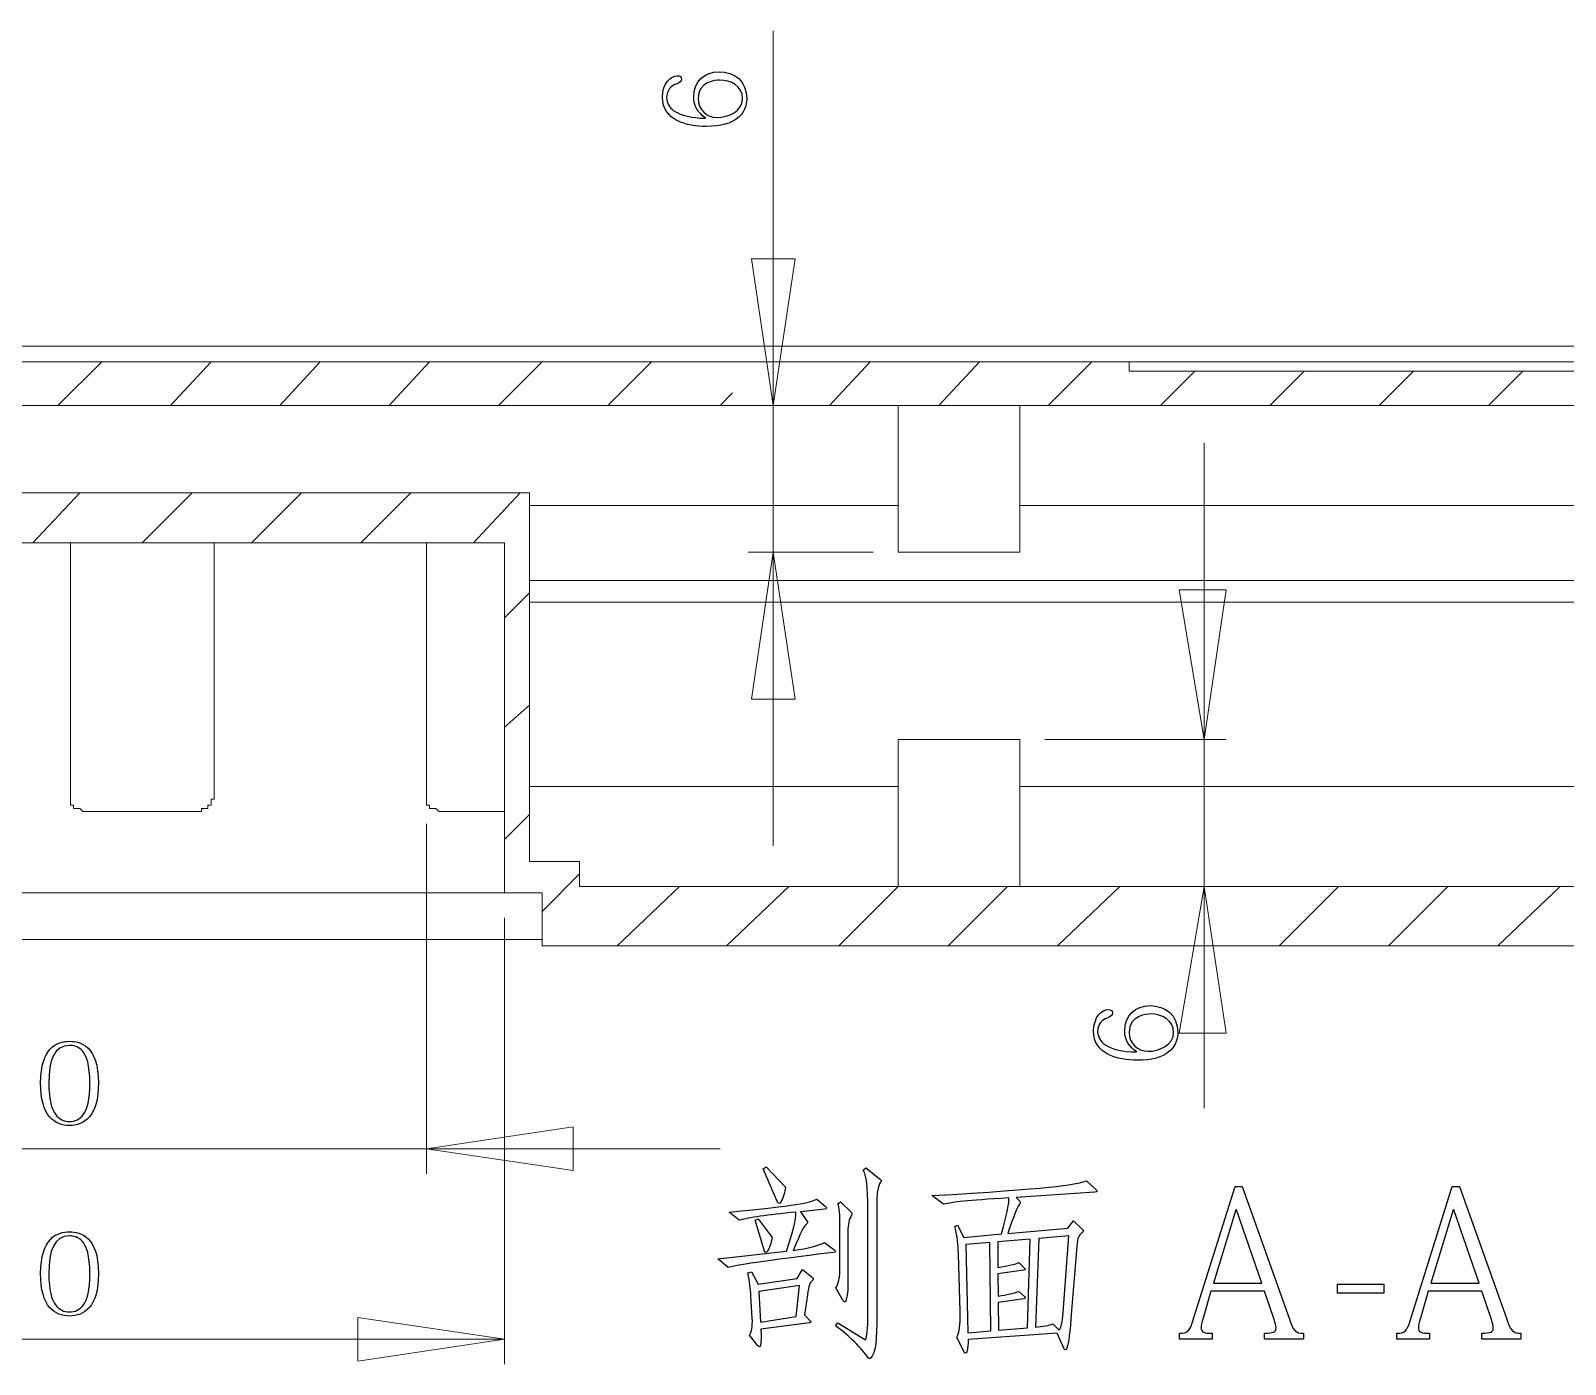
# Model space of a CAD drawing. Header units: millimetres. Extents: x -115 to 130, y -79 to 93.
# Drawn here: x 40.65 to 82.25, y -72.27 to -36.12 of the extents above; entities that cross this region are included whole.
import ezdxf

# ---------------------------------------------------------------- set-up
doc = ezdxf.new("R2010")
doc.units = ezdxf.units.MM
doc.header["$MEASUREMENT"] = 0
doc.layers.add('layer 1', color=7, linetype='Continuous')

msp = doc.modelspace()

# ---------------------------------------------------------------- linework, layer by layer
at = {"layer": 'layer 1', "lineweight": 18}
for points in [[(60.7766, -46.2774), (60.7766, -46.2774), (60.7766, -36.1174), (60.7766, -36.1174)], [(60.1839, -42.2981), (60.1839, -42.2981), (61.3692, -42.2981), (61.3692, -42.2981)], [(60.7766, -46.2774), (60.7766, -46.2774), (60.1839, -42.2981), (60.1839, -42.2981)], [(61.3692, -42.2981), (61.3692, -42.2981), (60.7766, -46.2774), (60.7766, -46.2774)], [(98.7919, -44.6687), (98.7919, -44.6687), (21.0679, -44.6687), (21.0679, -44.6687)], [(70.4286, -45.0921), (70.4286, -45.0921), (21.0679, -45.0921), (21.0679, -45.0921)], [(41.3879, -46.2774), (41.3879, -46.2774), (42.5732, -45.0921), (42.5732, -45.0921)], [(44.4359, -46.2774), (44.4359, -46.2774), (45.5366, -45.0921), (45.5366, -45.0921)], [(47.3992, -46.2774), (47.3992, -46.2774), (48.4999, -45.0921), (48.4999, -45.0921)], [(50.3626, -46.2774), (50.3626, -46.2774), (51.4632, -45.0921), (51.4632, -45.0921)], [(53.3259, -46.2774), (53.3259, -46.2774), (54.5112, -45.0921), (54.5112, -45.0921)], [(56.2892, -46.2774), (56.2892, -46.2774), (57.4746, -45.0921), (57.4746, -45.0921)], [(62.3006, -46.2774), (62.3006, -46.2774), (63.4012, -45.0921), (63.4012, -45.0921)], [(65.2639, -46.2774), (65.2639, -46.2774), (66.3646, -45.0921), (66.3646, -45.0921)], [(68.2272, -46.2774), (68.2272, -46.2774), (69.4126, -45.0921), (69.4126, -45.0921)], [(70.4286, -45.0921), (70.4286, -45.0921), (70.4286, -45.3461), (70.4286, -45.3461)], [(88.2932, -45.0921), (88.2932, -45.0921), (70.4286, -45.0921), (70.4286, -45.0921)], [(88.2932, -45.3461), (88.2932, -45.3461), (70.4286, -45.3461), (70.4286, -45.3461)], [(71.2752, -46.2774), (71.2752, -46.2774), (72.2066, -45.3461), (72.2066, -45.3461)], [(74.2386, -46.2774), (74.2386, -46.2774), (75.1699, -45.3461), (75.1699, -45.3461)], [(77.2019, -46.2774), (77.2019, -46.2774), (78.1332, -45.3461), (78.1332, -45.3461)], [(80.1652, -46.2774), (80.1652, -46.2774), (81.0966, -45.3461), (81.0966, -45.3461)], [(59.3372, -46.2774), (59.3372, -46.2774), (59.6759, -45.9387), (59.6759, -45.9387)], [(100.1466, -46.2774), (100.1466, -46.2774), (19.6286, -46.2774), (19.6286, -46.2774)], [(60.7766, -46.2774), (60.7766, -46.2774), (60.7766, -50.2567), (60.7766, -50.2567)], [(64.1632, -46.2774), (64.1632, -46.2774), (64.1632, -50.2567), (64.1632, -50.2567)], [(64.1632, -46.2774), (64.1632, -46.2774), (64.2479, -46.2774), (64.2479, -46.2774)], [(67.4652, -46.2774), (67.4652, -46.2774), (67.5499, -46.2774), (67.5499, -46.2774)], [(67.4652, -50.2567), (67.4652, -50.2567), (67.4652, -46.2774), (67.4652, -46.2774)], [(72.4606, -55.3367), (72.4606, -55.3367), (72.4606, -47.2934), (72.4606, -47.2934)], [(54.1725, -48.6481), (54.1725, -48.6481), (23.6079, -48.6481), (23.6079, -48.6481)], [(40.7106, -50.0027), (40.7106, -50.0027), (41.9806, -48.6481), (41.9806, -48.6481)], [(43.6739, -50.0027), (43.6739, -50.0027), (45.0286, -48.6481), (45.0286, -48.6481)], [(46.6372, -50.0027), (46.6372, -50.0027), (47.9919, -48.6481), (47.9919, -48.6481)], [(49.6006, -50.0027), (49.6006, -50.0027), (50.9552, -48.6481), (50.9552, -48.6481)], [(52.6486, -50.0027), (52.6486, -50.0027), (53.9186, -48.6481), (53.9186, -48.6481)], [(54.1725, -48.6481), (54.1725, -48.6481), (54.1725, -58.6387), (54.1725, -58.6387)], [(54.1725, -48.9867), (54.1725, -48.9867), (64.1632, -48.9867), (64.1632, -48.9867)], [(67.4652, -48.9867), (67.4652, -48.9867), (92.0186, -48.9867), (92.0186, -48.9867)], [(24.4546, -50.0027), (24.4546, -50.0027), (53.4952, -50.0027), (53.4952, -50.0027)], [(41.7266, -56.9454), (41.7266, -56.9454), (41.7266, -50.0027), (41.7266, -50.0027)], [(45.6212, -56.9454), (45.6212, -56.9454), (45.6212, -50.0027), (45.6212, -50.0027)], [(51.3786, -56.9454), (51.3786, -56.9454), (51.3786, -50.0027), (51.3786, -50.0027)], [(53.4952, -59.4854), (53.4952, -59.4854), (53.4952, -50.0027), (53.4952, -50.0027)], [(63.4859, -50.2567), (63.4859, -50.2567), (60.0992, -50.2567), (60.0992, -50.2567)], [(60.1839, -54.2361), (60.1839, -54.2361), (60.7766, -50.2567), (60.7766, -50.2567)], [(60.7766, -50.2567), (60.7766, -50.2567), (61.3692, -54.2361), (61.3692, -54.2361)], [(60.7766, -50.2567), (60.7766, -50.2567), (60.7766, -58.2154), (60.7766, -58.2154)], [(67.4652, -50.2567), (67.4652, -50.2567), (64.1632, -50.2567), (64.1632, -50.2567)], [(54.1725, -51.0187), (54.1725, -51.0187), (96.8446, -51.0187), (96.8446, -51.0187)], [(53.4952, -52.0347), (53.4952, -52.0347), (54.1725, -51.3574), (54.1725, -51.3574)], [(72.4606, -55.3367), (72.4606, -55.3367), (71.7832, -51.2727), (71.7832, -51.2727)], [(71.7832, -51.2727), (71.7832, -51.2727), (73.0532, -51.2727), (73.0532, -51.2727)], [(73.0532, -51.2727), (73.0532, -51.2727), (72.4606, -55.3367), (72.4606, -55.3367)], [(54.1725, -51.6114), (54.1725, -51.6114), (96.8446, -51.6114), (96.8446, -51.6114)], [(53.4952, -54.9981), (53.4952, -54.9981), (54.1725, -54.4054), (54.1725, -54.4054)], [(61.3692, -54.2361), (61.3692, -54.2361), (60.1839, -54.2361), (60.1839, -54.2361)], [(64.1632, -55.3367), (64.1632, -55.3367), (64.1632, -59.2314), (64.1632, -59.2314)], [(64.1632, -55.3367), (64.1632, -55.3367), (67.4652, -55.3367), (67.4652, -55.3367)], [(67.4652, -59.2314), (67.4652, -59.2314), (67.4652, -55.3367), (67.4652, -55.3367)], [(68.1426, -55.3367), (68.1426, -55.3367), (73.0532, -55.3367), (73.0532, -55.3367)], [(72.4606, -55.3367), (72.4606, -55.3367), (72.4606, -59.3161), (72.4606, -59.3161)], [(64.1632, -56.6067), (64.1632, -56.6067), (54.1725, -56.6067), (54.1725, -56.6067)], [(92.0186, -56.6067), (92.0186, -56.6067), (67.4652, -56.6067), (67.4652, -56.6067)], [(45.2826, -57.2841), (45.2826, -57.2841), (42.0652, -57.2841), (42.0652, -57.2841)], [(53.4952, -57.2841), (53.4952, -57.2841), (51.7172, -57.2841), (51.7172, -57.2841)], [(53.4952, -58.0461), (53.4952, -58.0461), (54.1725, -57.3687), (54.1725, -57.3687)], [(51.3786, -57.6227), (51.3786, -57.6227), (51.3786, -67.1054), (51.3786, -67.1054)], [(55.5272, -58.6387), (55.5272, -58.6387), (54.1725, -58.6387), (54.1725, -58.6387)], [(55.5272, -58.6387), (55.5272, -58.6387), (55.5272, -59.3161), (55.5272, -59.3161)], [(54.5112, -59.9934), (54.5112, -59.9934), (55.5272, -58.9774), (55.5272, -58.9774)], [(18.9512, -59.4854), (18.9512, -59.4854), (53.4952, -59.4854), (53.4952, -59.4854)], [(53.4952, -59.4854), (53.4952, -59.4854), (54.5112, -59.4854), (54.5112, -59.4854)], [(54.5112, -60.9247), (54.5112, -60.9247), (54.5112, -59.4854), (54.5112, -59.4854)], [(55.5272, -59.3161), (55.5272, -59.3161), (100.1466, -59.3161), (100.1466, -59.3161)], [(56.5432, -60.9247), (56.5432, -60.9247), (58.2366, -59.3161), (58.2366, -59.3161)], [(59.5065, -60.9247), (59.5065, -60.9247), (61.1999, -59.3161), (61.1999, -59.3161)], [(62.5546, -60.9247), (62.5546, -60.9247), (64.1632, -59.3161), (64.1632, -59.3161)], [(64.1632, -59.2314), (64.1632, -59.2314), (64.1632, -59.3161), (64.1632, -59.3161)], [(65.5179, -60.9247), (65.5179, -60.9247), (67.1266, -59.3161), (67.1266, -59.3161)], [(67.4652, -59.3161), (67.4652, -59.3161), (67.4652, -59.2314), (67.4652, -59.2314)], [(68.4812, -60.9247), (68.4812, -60.9247), (70.1746, -59.3161), (70.1746, -59.3161)], [(71.7832, -63.2954), (71.7832, -63.2954), (72.4606, -59.3161), (72.4606, -59.3161)], [(72.4606, -59.3161), (72.4606, -59.3161), (72.4606, -65.3274), (72.4606, -65.3274)], [(72.4606, -59.3161), (72.4606, -59.3161), (73.0532, -63.2954), (73.0532, -63.2954)], [(74.4926, -60.9247), (74.4926, -60.9247), (76.1012, -59.3161), (76.1012, -59.3161)], [(77.4559, -60.9247), (77.4559, -60.9247), (79.0646, -59.3161), (79.0646, -59.3161)], [(80.4192, -60.9247), (80.4192, -60.9247), (82.1126, -59.3161), (82.1126, -59.3161)], [(53.4952, -60.1627), (53.4952, -60.1627), (53.4952, -72.2701), (53.4952, -72.2701)], [(19.6286, -60.7554), (19.6286, -60.7554), (54.5112, -60.7554), (54.5112, -60.7554)], [(54.5112, -60.9247), (54.5112, -60.9247), (100.1466, -60.9247), (100.1466, -60.9247)], [(73.0532, -63.2954), (73.0532, -63.2954), (71.7832, -63.2954), (71.7832, -63.2954)], [(51.3786, -66.4281), (51.3786, -66.4281), (55.3579, -65.8354), (55.3579, -65.8354)], [(55.3579, -65.8354), (55.3579, -65.8354), (55.3579, -67.0207), (55.3579, -67.0207)], [(26.6559, -66.4281), (26.6559, -66.4281), (51.3786, -66.4281), (51.3786, -66.4281)], [(55.3579, -67.0207), (55.3579, -67.0207), (51.3786, -66.4281), (51.3786, -66.4281)], [(51.3786, -66.4281), (51.3786, -66.4281), (59.3372, -66.4281), (59.3372, -66.4281)], [(49.5159, -71.0001), (49.5159, -71.0001), (53.4952, -71.5927), (53.4952, -71.5927)], [(49.5159, -72.1854), (49.5159, -72.1854), (49.5159, -71.0001), (49.5159, -71.0001)], [(24.4546, -71.5927), (24.4546, -71.5927), (53.4952, -71.5927), (53.4952, -71.5927)], [(53.4952, -71.5927), (53.4952, -71.5927), (49.5159, -72.1854), (49.5159, -72.1854)]]:
    msp.add_open_spline(points, degree=3, dxfattribs=at)
at = {"layer": 'layer 1'}
for points, knots in [([(58.9416, -38.4877), (58.5758, -38.4877), (58.2802, -38.4146), (58.0943, -38.2957), (58.0943, -38.2957), (57.9541, -38.1951), (57.887, -38.0641), (57.887, -37.9391), (57.887, -37.9391), (57.887, -37.7227), (58.015, -37.6099), (58.143, -37.5672), (58.143, -37.5672), (58.2497, -37.5246), (58.2924, -37.491), (58.2924, -37.427), (58.2924, -37.427), (58.2924, -37.3722), (58.2467, -37.3386), (58.1766, -37.3386), (58.1766, -37.3386), (58.0089, -37.3386), (57.7773, -37.5307), (57.7773, -37.9238), (57.7773, -37.9238), (57.7773, -38.5487), (58.4356, -38.7133), (58.9629, -38.7133), (58.9629, -38.7133), (59.7616, -38.7133), (60.0603, -38.3628), (60.0603, -37.9635), (60.0603, -37.9635), (60.0603, -37.4819), (59.725, -37.232), (59.3075, -37.232), (59.3075, -37.232), (58.9081, -37.232), (58.6216, -37.4941), (58.6216, -37.9147), (58.6216, -37.9147), (58.6216, -38.1616), (58.7496, -38.3597), (58.9416, -38.4786), (58.9416, -38.4786), (58.9416, -38.4786), (58.9416, -38.4877), (58.9416, -38.4877)], [0, 0, 0, 0, 0.0769231, 0.0769231, 0.0769231, 0.0769231, 0.1538462, 0.1538462, 0.1538462, 0.1538462, 0.2307692, 0.2307692, 0.2307692, 0.2307692, 0.3076923, 0.3076923, 0.3076923, 0.3076923, 0.3846154, 0.3846154, 0.3846154, 0.3846154, 0.4615385, 0.4615385, 0.4615385, 0.4615385, 0.5384615, 0.5384615, 0.5384615, 0.5384615, 0.6153846, 0.6153846, 0.6153846, 0.6153846, 0.6923077, 0.6923077, 0.6923077, 0.6923077, 0.7692308, 0.7692308, 0.7692308, 0.7692308, 0.8461538, 0.8461538, 0.8461538, 0.8461538, 1, 1, 1, 1]), ([(59.3197, -37.4575), (59.6245, -37.4575), (59.9475, -37.616), (59.9475, -37.9635), (59.9475, -37.9635), (59.9475, -38.2988), (59.5635, -38.4694), (59.2435, -38.4694), (59.2435, -38.4694), (58.9782, -38.4694), (58.7404, -38.2591), (58.7404, -37.9574), (58.7404, -37.9574), (58.7404, -37.4941), (59.2252, -37.4575), (59.3197, -37.4575)], [0, 0, 0, 0, 0.2, 0.2, 0.2, 0.2, 0.4, 0.4, 0.4, 0.4, 0.6, 0.6, 0.6, 0.6, 1, 1, 1, 1]), ([(70.6256, -63.803), (70.2598, -63.803), (69.9642, -63.7299), (69.7783, -63.611), (69.7783, -63.611), (69.6381, -63.5104), (69.571, -63.3794), (69.571, -63.2544), (69.571, -63.2544), (69.571, -63.038), (69.699, -62.9252), (69.827, -62.8825), (69.827, -62.8825), (69.9337, -62.8399), (69.9764, -62.8063), (69.9764, -62.7423), (69.9764, -62.7423), (69.9764, -62.6875), (69.9307, -62.6539), (69.8606, -62.6539), (69.8606, -62.6539), (69.6929, -62.6539), (69.4613, -62.846), (69.4613, -63.2391), (69.4613, -63.2391), (69.4613, -63.864), (70.1196, -64.0286), (70.6469, -64.0286), (70.6469, -64.0286), (71.4456, -64.0286), (71.7443, -63.6781), (71.7443, -63.2788), (71.7443, -63.2788), (71.7443, -62.7972), (71.409, -62.5473), (70.9915, -62.5473), (70.9915, -62.5473), (70.5921, -62.5473), (70.3056, -62.8094), (70.3056, -63.23), (70.3056, -63.23), (70.3056, -63.4769), (70.4336, -63.675), (70.6256, -63.7939), (70.6256, -63.7939), (70.6256, -63.7939), (70.6256, -63.803), (70.6256, -63.803)], [0, 0, 0, 0, 0.0769231, 0.0769231, 0.0769231, 0.0769231, 0.1538462, 0.1538462, 0.1538462, 0.1538462, 0.2307692, 0.2307692, 0.2307692, 0.2307692, 0.3076923, 0.3076923, 0.3076923, 0.3076923, 0.3846154, 0.3846154, 0.3846154, 0.3846154, 0.4615385, 0.4615385, 0.4615385, 0.4615385, 0.5384615, 0.5384615, 0.5384615, 0.5384615, 0.6153846, 0.6153846, 0.6153846, 0.6153846, 0.6923077, 0.6923077, 0.6923077, 0.6923077, 0.7692308, 0.7692308, 0.7692308, 0.7692308, 0.8461538, 0.8461538, 0.8461538, 0.8461538, 1, 1, 1, 1]), ([(71.0037, -62.7728), (71.3085, -62.7728), (71.6315, -62.9313), (71.6315, -63.2788), (71.6315, -63.2788), (71.6315, -63.6141), (71.2475, -63.7847), (70.9275, -63.7847), (70.9275, -63.7847), (70.6622, -63.7847), (70.4244, -63.5744), (70.4244, -63.2727), (70.4244, -63.2727), (70.4244, -62.8094), (70.9092, -62.7728), (71.0037, -62.7728)], [0, 0, 0, 0, 0.2, 0.2, 0.2, 0.2, 0.4, 0.4, 0.4, 0.4, 0.6, 0.6, 0.6, 0.6, 1, 1, 1, 1]), ([(41.7019, -65.7964), (41.897, -65.7964), (42.089, -65.7324), (42.2414, -65.5617), (42.2414, -65.5617), (42.3969, -65.3849), (42.4853, -65.0923), (42.4853, -64.6412), (42.4853, -64.6412), (42.4853, -63.6384), (41.9976, -63.5135), (41.7019, -63.5135), (41.7019, -63.5135), (41.3606, -63.5135), (40.9186, -63.6842), (40.9186, -64.6412), (40.9186, -64.6412), (40.9186, -65.0923), (41.007, -65.3849), (41.1624, -65.5617), (41.1624, -65.5617), (41.3179, -65.7324), (41.4977, -65.7964), (41.7019, -65.7964)], [0, 0, 0, 0, 0.1428571, 0.1428571, 0.1428571, 0.1428571, 0.2857143, 0.2857143, 0.2857143, 0.2857143, 0.4285714, 0.4285714, 0.4285714, 0.4285714, 0.5714286, 0.5714286, 0.5714286, 0.5714286, 0.7142857, 0.7142857, 0.7142857, 0.7142857, 1, 1, 1, 1]), ([(41.6989, -63.6232), (41.8117, -63.6232), (41.9427, -63.6567), (42.0464, -63.7665), (42.0464, -63.7665), (42.1622, -63.9006), (42.2536, -64.1596), (42.2536, -64.6443), (42.2536, -64.6443), (42.2536, -65.0984), (42.1835, -65.3545), (42.0799, -65.4916), (42.0799, -65.4916), (41.9763, -65.6318), (41.8513, -65.6867), (41.6989, -65.6867), (41.6989, -65.6867), (41.5495, -65.6867), (41.4215, -65.6318), (41.3179, -65.4916), (41.3179, -65.4916), (41.2143, -65.3545), (41.1411, -65.0984), (41.1411, -64.6443), (41.1411, -64.6443), (41.1411, -64.0286), (41.2783, -63.6232), (41.6989, -63.6232)], [0, 0, 0, 0, 0.125, 0.125, 0.125, 0.125, 0.25, 0.25, 0.25, 0.25, 0.375, 0.375, 0.375, 0.375, 0.5, 0.5, 0.5, 0.5, 0.625, 0.625, 0.625, 0.625, 0.75, 0.75, 0.75, 0.75, 1, 1, 1, 1]), ([(61.1119, -67.4707), (61.1119, -67.4707), (60.5836, -66.9204), (60.5836, -66.9204), (60.5836, -66.9204), (60.5836, -66.9204), (60.5065, -66.9754), (60.5065, -66.9754), (60.5065, -66.9754), (60.5065, -66.9754), (60.8972, -67.8725), (60.8972, -67.8725), (60.8972, -67.8725), (60.9303, -67.9275), (60.9578, -67.922), (60.9798, -67.878), (60.9798, -67.878), (61.0458, -67.7569), (61.0954, -67.5973), (61.1119, -67.4707)], [0, 0, 0, 0, 0.1666667, 0.1666667, 0.1666667, 0.1666667, 0.3333333, 0.3333333, 0.3333333, 0.3333333, 0.5, 0.5, 0.5, 0.5, 0.6666667, 0.6666667, 0.6666667, 0.6666667, 1, 1, 1, 1]), ([(63.6874, -67.3331), (63.7094, -67.3001), (63.7094, -67.2781), (63.6819, -67.2561), (63.6819, -67.2561), (63.6819, -67.2561), (63.2912, -66.9424), (63.2912, -66.9424), (63.2912, -66.9424), (63.2912, -66.9424), (63.2196, -67.0085), (63.2196, -67.0085), (63.2196, -67.0085), (63.3022, -67.1405), (63.3407, -67.4762), (63.3407, -68.0486), (63.3407, -68.0486), (63.3407, -68.0486), (63.3407, -70.9268), (63.3407, -70.9268), (63.3407, -70.9268), (63.3407, -71.3175), (63.3242, -71.5157), (63.2802, -71.6037), (63.2802, -71.6037), (63.2802, -71.6037), (62.5262, -71.1469), (62.5262, -71.1469), (62.5262, -71.1469), (62.5262, -71.1469), (62.4657, -71.224), (62.4657, -71.224), (62.4657, -71.224), (62.8619, -71.5157), (63.1591, -71.8293), (63.3517, -72.0935), (63.3517, -72.0935), (63.3737, -72.121), (63.3902, -72.1265), (63.4233, -72.0935), (63.4233, -72.0935), (63.5113, -72.0054), (63.5828, -71.7798), (63.5828, -71.1634), (63.5828, -71.1634), (63.5828, -71.1634), (63.5828, -68.0376), (63.5828, -68.0376), (63.5828, -68.0376), (63.5828, -67.6083), (63.6049, -67.4542), (63.6874, -67.3331)], [0, 0, 0, 0, 0.0714286, 0.0714286, 0.0714286, 0.0714286, 0.1428571, 0.1428571, 0.1428571, 0.1428571, 0.2142857, 0.2142857, 0.2142857, 0.2142857, 0.2857143, 0.2857143, 0.2857143, 0.2857143, 0.3571429, 0.3571429, 0.3571429, 0.3571429, 0.4285714, 0.4285714, 0.4285714, 0.4285714, 0.5, 0.5, 0.5, 0.5, 0.5714286, 0.5714286, 0.5714286, 0.5714286, 0.6428571, 0.6428571, 0.6428571, 0.6428571, 0.7142857, 0.7142857, 0.7142857, 0.7142857, 0.7857143, 0.7857143, 0.7857143, 0.7857143, 0.8571429, 0.8571429, 0.8571429, 0.8571429, 1, 1, 1, 1]), ([(69.5148, -67.5203), (69.5148, -67.5203), (69.2672, -67.2946), (69.2672, -67.2946), (69.2672, -67.2946), (68.9425, -67.4102), (68.2711, -67.5093), (65.0764, -67.6964), (65.0764, -67.6964), (65.0764, -67.6964), (65.3956, -67.9275), (65.3956, -67.9275), (65.3956, -67.9275), (65.6708, -67.8725), (65.9844, -67.8339), (67.1676, -67.7569), (67.1676, -67.7569), (67.1732, -67.9055), (67.1236, -68.1476), (66.9622, -68.7365), (66.9622, -68.7365), (66.9622, -68.7365), (65.9459, -68.8319), (65.9459, -68.8319), (65.9459, -68.8319), (65.9459, -68.8319), (65.7753, -68.4998), (65.7753, -68.4998), (65.7753, -68.4998), (65.7753, -68.4998), (65.6983, -68.5384), (65.6983, -68.5384), (65.6983, -68.5384), (65.7698, -68.8374), (65.7918, -69.0144), (65.7973, -69.2721), (65.7973, -69.2721), (65.7973, -69.2721), (65.8414, -70.8424), (65.8414, -70.8424), (65.8414, -70.8424), (65.8524, -71.2102), (65.8303, -71.4028), (65.7533, -71.5303), (65.7533, -71.5303), (65.7533, -71.5303), (65.9459, -71.9229), (65.9459, -71.9229), (65.9459, -71.9229), (65.9789, -71.9834), (66.012, -71.9834), (66.023, -71.9284), (66.023, -71.9284), (66.056, -71.8064), (66.0615, -71.7459), (66.0615, -71.5964), (66.0615, -71.5964), (66.0615, -71.5964), (68.4747, -71.4248), (68.4747, -71.4248), (68.4747, -71.4248), (68.4747, -71.4248), (68.6508, -71.8339), (68.6508, -71.8339), (68.6508, -71.8339), (68.6783, -71.8954), (68.7113, -71.8899), (68.7333, -71.8339), (68.7333, -71.8339), (68.7884, -71.6679), (68.8159, -71.4524), (68.8654, -70.8149), (68.8654, -70.8149), (68.8654, -70.8149), (69.0085, -69.0804), (69.0085, -69.0804), (69.0085, -69.0804), (69.0305, -68.8209), (69.058, -68.7704), (69.1461, -68.709), (69.1461, -68.709), (69.1901, -68.676), (69.1956, -68.6539), (69.1571, -68.6154), (69.1571, -68.6154), (69.1571, -68.6154), (68.9149, -68.3843), (68.9149, -68.3843), (68.9149, -68.3843), (68.9149, -68.3843), (68.7664, -68.5824), (68.7664, -68.5824), (68.7664, -68.5824), (68.7664, -68.5824), (67.1346, -68.7255), (67.1346, -68.7255), (67.1346, -68.7255), (67.2997, -68.2302), (67.4043, -67.977), (67.4538, -67.9275), (67.4538, -67.9275), (67.4813, -67.9), (67.4813, -67.8725), (67.4593, -67.8505), (67.4593, -67.8505), (67.4593, -67.8505), (67.3658, -67.7459), (67.3658, -67.7459), (67.3658, -67.7459), (67.3658, -67.7459), (69.4928, -67.6028), (69.4928, -67.6028), (69.4928, -67.6028), (69.5698, -67.5973), (69.5808, -67.5753), (69.5148, -67.5203)], [0, 0, 0, 0, 0.0333333, 0.0333333, 0.0333333, 0.0333333, 0.0666667, 0.0666667, 0.0666667, 0.0666667, 0.1, 0.1, 0.1, 0.1, 0.1333333, 0.1333333, 0.1333333, 0.1333333, 0.1666667, 0.1666667, 0.1666667, 0.1666667, 0.2, 0.2, 0.2, 0.2, 0.2333333, 0.2333333, 0.2333333, 0.2333333, 0.2666667, 0.2666667, 0.2666667, 0.2666667, 0.3, 0.3, 0.3, 0.3, 0.3333333, 0.3333333, 0.3333333, 0.3333333, 0.3666667, 0.3666667, 0.3666667, 0.3666667, 0.4, 0.4, 0.4, 0.4, 0.4333333, 0.4333333, 0.4333333, 0.4333333, 0.4666667, 0.4666667, 0.4666667, 0.4666667, 0.5, 0.5, 0.5, 0.5, 0.5333333, 0.5333333, 0.5333333, 0.5333333, 0.5666667, 0.5666667, 0.5666667, 0.5666667, 0.6, 0.6, 0.6, 0.6, 0.6333333, 0.6333333, 0.6333333, 0.6333333, 0.6666667, 0.6666667, 0.6666667, 0.6666667, 0.7, 0.7, 0.7, 0.7, 0.7333333, 0.7333333, 0.7333333, 0.7333333, 0.7666667, 0.7666667, 0.7666667, 0.7666667, 0.8, 0.8, 0.8, 0.8, 0.8333333, 0.8333333, 0.8333333, 0.8333333, 0.8666667, 0.8666667, 0.8666667, 0.8666667, 0.9, 0.9, 0.9, 0.9, 0.9333333, 0.9333333, 0.9333333, 0.9333333, 1, 1, 1, 1]), ([(62.4217, -69.1602), (62.4217, -69.1602), (62.1685, -68.9676), (62.1685, -68.9676), (62.1685, -68.9676), (61.9814, -69.0557), (61.7392, -69.1272), (61.321, -69.1823), (61.321, -69.1823), (61.5191, -68.6925), (61.5962, -68.5329), (61.6732, -68.4778), (61.6732, -68.4778), (61.7172, -68.4448), (61.7172, -68.4173), (61.6897, -68.3788), (61.6897, -68.3788), (61.6897, -68.3788), (61.5136, -68.1366), (61.5136, -68.1366), (61.5136, -68.1366), (61.5136, -68.1366), (62.1685, -68.0651), (62.1685, -68.0651), (62.1685, -68.0651), (62.24, -68.0596), (62.24, -68.0321), (62.1905, -67.9935), (62.1905, -67.9935), (62.1905, -67.9935), (61.9594, -67.7954), (61.9594, -67.7954), (61.9594, -67.7954), (61.7447, -67.889), (61.4421, -67.966), (59.5847, -68.1421), (59.5847, -68.1421), (59.5847, -68.1421), (59.8544, -68.3623), (59.8544, -68.3623), (59.8544, -68.3623), (60.135, -68.2962), (60.5891, -68.2247), (61.3925, -68.1421), (61.3925, -68.1421), (61.387, -68.3513), (61.332, -68.6539), (61.1339, -69.1988), (61.1339, -69.1988), (61.1339, -69.1988), (59.271, -69.4134), (59.271, -69.4134), (59.271, -69.4134), (59.271, -69.4134), (59.5517, -69.65), (59.5517, -69.65), (59.5517, -69.65), (59.7168, -69.5895), (60.5175, -69.4684), (62.4106, -69.2373), (62.4106, -69.2373), (62.4822, -69.2318), (62.4877, -69.2098), (62.4217, -69.1602)], [0, 0, 0, 0, 0.0588235, 0.0588235, 0.0588235, 0.0588235, 0.1176471, 0.1176471, 0.1176471, 0.1176471, 0.1764706, 0.1764706, 0.1764706, 0.1764706, 0.2352941, 0.2352941, 0.2352941, 0.2352941, 0.2941176, 0.2941176, 0.2941176, 0.2941176, 0.3529412, 0.3529412, 0.3529412, 0.3529412, 0.4117647, 0.4117647, 0.4117647, 0.4117647, 0.4705882, 0.4705882, 0.4705882, 0.4705882, 0.5294118, 0.5294118, 0.5294118, 0.5294118, 0.5882353, 0.5882353, 0.5882353, 0.5882353, 0.6470588, 0.6470588, 0.6470588, 0.6470588, 0.7058824, 0.7058824, 0.7058824, 0.7058824, 0.7647059, 0.7647059, 0.7647059, 0.7647059, 0.8235294, 0.8235294, 0.8235294, 0.8235294, 0.8823529, 0.8823529, 0.8823529, 0.8823529, 1, 1, 1, 1]), ([(74.3571, -71.0589), (74.3901, -71.1524), (74.4066, -71.2295), (74.4066, -71.2845), (74.4066, -71.2845), (74.4066, -71.3946), (74.3296, -71.4276), (74.0984, -71.4276), (74.0984, -71.4276), (74.0984, -71.4276), (74.0984, -71.5927), (74.0984, -71.5927), (74.0984, -71.5927), (74.0984, -71.5927), (75.1496, -71.5927), (75.1496, -71.5927), (75.1496, -71.5927), (75.1496, -71.5927), (75.1496, -71.4276), (75.1496, -71.4276), (75.1496, -71.4276), (74.9459, -71.4276), (74.8799, -71.3726), (74.7698, -71.0424), (74.7698, -71.0424), (74.7698, -71.0424), (73.4931, -67.4487), (73.4931, -67.4487), (73.4931, -67.4487), (73.4931, -67.4487), (73.295, -67.4487), (73.295, -67.4487), (73.295, -67.4487), (73.295, -67.4487), (72.1448, -71.1194), (72.1448, -71.1194), (72.1448, -71.1194), (72.0622, -71.3781), (72.0017, -71.4276), (71.7871, -71.4276), (71.7871, -71.4276), (71.7871, -71.4276), (71.7871, -71.5927), (71.7871, -71.5927), (71.7871, -71.5927), (71.7871, -71.5927), (72.6786, -71.5927), (72.6786, -71.5927), (72.6786, -71.5927), (72.6786, -71.5927), (72.6786, -71.4276), (72.6786, -71.4276), (72.6786, -71.4276), (72.4585, -71.4276), (72.3759, -71.4001), (72.3759, -71.279), (72.3759, -71.279), (72.3759, -71.2185), (72.3979, -71.1359), (72.4309, -71.0149), (72.4309, -71.0149), (72.4309, -71.0149), (72.6401, -70.2829), (72.6401, -70.2829), (72.6401, -70.2829), (72.6401, -70.2829), (74.0929, -70.2829), (74.0929, -70.2829), (74.0929, -70.2829), (74.0929, -70.2829), (74.3571, -71.0589), (74.3571, -71.0589)], [0, 0, 0, 0, 0.0526316, 0.0526316, 0.0526316, 0.0526316, 0.1052632, 0.1052632, 0.1052632, 0.1052632, 0.1578947, 0.1578947, 0.1578947, 0.1578947, 0.2105263, 0.2105263, 0.2105263, 0.2105263, 0.2631579, 0.2631579, 0.2631579, 0.2631579, 0.3157895, 0.3157895, 0.3157895, 0.3157895, 0.3684211, 0.3684211, 0.3684211, 0.3684211, 0.4210526, 0.4210526, 0.4210526, 0.4210526, 0.4736842, 0.4736842, 0.4736842, 0.4736842, 0.5263158, 0.5263158, 0.5263158, 0.5263158, 0.5789474, 0.5789474, 0.5789474, 0.5789474, 0.6315789, 0.6315789, 0.6315789, 0.6315789, 0.6842105, 0.6842105, 0.6842105, 0.6842105, 0.7368421, 0.7368421, 0.7368421, 0.7368421, 0.7894737, 0.7894737, 0.7894737, 0.7894737, 0.8421053, 0.8421053, 0.8421053, 0.8421053, 0.8947368, 0.8947368, 0.8947368, 0.8947368, 1, 1, 1, 1]), ([(80.2474, -71.0589), (80.2804, -71.1524), (80.2969, -71.2295), (80.2969, -71.2845), (80.2969, -71.2845), (80.2969, -71.3946), (80.2199, -71.4276), (79.9887, -71.4276), (79.9887, -71.4276), (79.9887, -71.4276), (79.9887, -71.5927), (79.9887, -71.5927), (79.9887, -71.5927), (79.9887, -71.5927), (81.0399, -71.5927), (81.0399, -71.5927), (81.0399, -71.5927), (81.0399, -71.5927), (81.0399, -71.4276), (81.0399, -71.4276), (81.0399, -71.4276), (80.8362, -71.4276), (80.7702, -71.3726), (80.6601, -71.0424), (80.6601, -71.0424), (80.6601, -71.0424), (79.3834, -67.4487), (79.3834, -67.4487), (79.3834, -67.4487), (79.3834, -67.4487), (79.1853, -67.4487), (79.1853, -67.4487), (79.1853, -67.4487), (79.1853, -67.4487), (78.0351, -71.1194), (78.0351, -71.1194), (78.0351, -71.1194), (77.9525, -71.3781), (77.892, -71.4276), (77.6774, -71.4276), (77.6774, -71.4276), (77.6774, -71.4276), (77.6774, -71.5927), (77.6774, -71.5927), (77.6774, -71.5927), (77.6774, -71.5927), (78.5689, -71.5927), (78.5689, -71.5927), (78.5689, -71.5927), (78.5689, -71.5927), (78.5689, -71.4276), (78.5689, -71.4276), (78.5689, -71.4276), (78.3488, -71.4276), (78.2662, -71.4001), (78.2662, -71.279), (78.2662, -71.279), (78.2662, -71.2185), (78.2882, -71.1359), (78.3212, -71.0149), (78.3212, -71.0149), (78.3212, -71.0149), (78.5304, -70.2829), (78.5304, -70.2829), (78.5304, -70.2829), (78.5304, -70.2829), (79.9832, -70.2829), (79.9832, -70.2829), (79.9832, -70.2829), (79.9832, -70.2829), (80.2474, -71.0589), (80.2474, -71.0589)], [0, 0, 0, 0, 0.0526316, 0.0526316, 0.0526316, 0.0526316, 0.1052632, 0.1052632, 0.1052632, 0.1052632, 0.1578947, 0.1578947, 0.1578947, 0.1578947, 0.2105263, 0.2105263, 0.2105263, 0.2105263, 0.2631579, 0.2631579, 0.2631579, 0.2631579, 0.3157895, 0.3157895, 0.3157895, 0.3157895, 0.3684211, 0.3684211, 0.3684211, 0.3684211, 0.4210526, 0.4210526, 0.4210526, 0.4210526, 0.4736842, 0.4736842, 0.4736842, 0.4736842, 0.5263158, 0.5263158, 0.5263158, 0.5263158, 0.5789474, 0.5789474, 0.5789474, 0.5789474, 0.6315789, 0.6315789, 0.6315789, 0.6315789, 0.6842105, 0.6842105, 0.6842105, 0.6842105, 0.7368421, 0.7368421, 0.7368421, 0.7368421, 0.7894737, 0.7894737, 0.7894737, 0.7894737, 0.8421053, 0.8421053, 0.8421053, 0.8421053, 0.8947368, 0.8947368, 0.8947368, 0.8947368, 1, 1, 1, 1]), ([(62.9004, -68.2302), (62.9225, -68.1972), (62.9169, -68.1752), (62.8949, -68.1531), (62.8949, -68.1531), (62.8949, -68.1531), (62.5978, -67.8615), (62.5978, -67.8615), (62.5978, -67.8615), (62.5978, -67.8615), (62.5317, -67.9165), (62.5317, -67.9165), (62.5317, -67.9165), (62.5757, -68.0376), (62.5868, -68.1641), (62.5868, -68.6044), (62.5868, -68.6044), (62.5868, -68.6044), (62.5868, -69.573), (62.5868, -69.573), (62.5868, -69.573), (62.5868, -69.9417), (62.5427, -70.1013), (62.4767, -70.2004), (62.4767, -70.2004), (62.4767, -70.2004), (62.6693, -70.5471), (62.6693, -70.5471), (62.6693, -70.5471), (62.6913, -70.5911), (62.7243, -70.5911), (62.7408, -70.5526), (62.7408, -70.5526), (62.7904, -70.415), (62.8014, -70.3324), (62.8014, -69.8482), (62.8014, -69.8482), (62.8014, -69.8482), (62.8014, -68.6594), (62.8014, -68.6594), (62.8014, -68.6594), (62.8014, -68.4943), (62.8344, -68.3237), (62.9004, -68.2302)], [0, 0, 0, 0, 0.0833333, 0.0833333, 0.0833333, 0.0833333, 0.1666667, 0.1666667, 0.1666667, 0.1666667, 0.25, 0.25, 0.25, 0.25, 0.3333333, 0.3333333, 0.3333333, 0.3333333, 0.4166667, 0.4166667, 0.4166667, 0.4166667, 0.5, 0.5, 0.5, 0.5, 0.5833333, 0.5833333, 0.5833333, 0.5833333, 0.6666667, 0.6666667, 0.6666667, 0.6666667, 0.75, 0.75, 0.75, 0.75, 0.8333333, 0.8333333, 0.8333333, 0.8333333, 1, 1, 1, 1]), ([(72.7116, -70.0683), (72.7116, -70.0683), (73.317, -68.0816), (73.317, -68.0816), (73.317, -68.0816), (73.317, -68.0816), (73.3335, -68.0816), (73.3335, -68.0816), (73.3335, -68.0816), (73.3335, -68.0816), (74.0214, -70.0683), (74.0214, -70.0683), (74.0214, -70.0683), (74.0214, -70.0683), (72.7116, -70.0683), (72.7116, -70.0683)], [0, 0, 0, 0, 0.2, 0.2, 0.2, 0.2, 0.4, 0.4, 0.4, 0.4, 0.6, 0.6, 0.6, 0.6, 1, 1, 1, 1]), ([(78.6019, -70.0683), (78.6019, -70.0683), (79.2073, -68.0816), (79.2073, -68.0816), (79.2073, -68.0816), (79.2073, -68.0816), (79.2238, -68.0816), (79.2238, -68.0816), (79.2238, -68.0816), (79.2238, -68.0816), (79.9117, -70.0683), (79.9117, -70.0683), (79.9117, -70.0683), (79.9117, -70.0683), (78.6019, -70.0683), (78.6019, -70.0683)], [0, 0, 0, 0, 0.2, 0.2, 0.2, 0.2, 0.4, 0.4, 0.4, 0.4, 0.6, 0.6, 0.6, 0.6, 1, 1, 1, 1]), ([(60.7486, -68.83), (60.7486, -68.83), (60.368, -68.3237), (60.368, -68.3237), (60.368, -68.3237), (60.368, -68.3237), (60.2845, -68.3623), (60.2845, -68.3623), (60.2845, -68.3623), (60.2845, -68.3623), (60.545, -69.1988), (60.545, -69.1988), (60.545, -69.1988), (60.5615, -69.2538), (60.5836, -69.2538), (60.6166, -69.2098), (60.6166, -69.2098), (60.6661, -69.1382), (60.7266, -68.9676), (60.7486, -68.83)], [0, 0, 0, 0, 0.1666667, 0.1666667, 0.1666667, 0.1666667, 0.3333333, 0.3333333, 0.3333333, 0.3333333, 0.5, 0.5, 0.5, 0.5, 0.6666667, 0.6666667, 0.6666667, 0.6666667, 1, 1, 1, 1]), ([(41.7019, -70.9611), (41.897, -70.9611), (42.089, -70.8971), (42.2414, -70.7264), (42.2414, -70.7264), (42.3969, -70.5496), (42.4853, -70.257), (42.4853, -69.8059), (42.4853, -69.8059), (42.4853, -68.8031), (41.9976, -68.6782), (41.7019, -68.6782), (41.7019, -68.6782), (41.3606, -68.6782), (40.9186, -68.8489), (40.9186, -69.8059), (40.9186, -69.8059), (40.9186, -70.257), (41.007, -70.5496), (41.1624, -70.7264), (41.1624, -70.7264), (41.3179, -70.8971), (41.4977, -70.9611), (41.7019, -70.9611)], [0, 0, 0, 0, 0.1428571, 0.1428571, 0.1428571, 0.1428571, 0.2857143, 0.2857143, 0.2857143, 0.2857143, 0.4285714, 0.4285714, 0.4285714, 0.4285714, 0.5714286, 0.5714286, 0.5714286, 0.5714286, 0.7142857, 0.7142857, 0.7142857, 0.7142857, 1, 1, 1, 1]), ([(41.6989, -68.7879), (41.8117, -68.7879), (41.9427, -68.8214), (42.0464, -68.9312), (42.0464, -68.9312), (42.1622, -69.0653), (42.2536, -69.3243), (42.2536, -69.809), (42.2536, -69.809), (42.2536, -70.2631), (42.1835, -70.5192), (42.0799, -70.6563), (42.0799, -70.6563), (41.9763, -70.7965), (41.8513, -70.8514), (41.6989, -70.8514), (41.6989, -70.8514), (41.5495, -70.8514), (41.4215, -70.7965), (41.3179, -70.6563), (41.3179, -70.6563), (41.2143, -70.5192), (41.1411, -70.2631), (41.1411, -69.809), (41.1411, -69.809), (41.1411, -69.1933), (41.2783, -68.7879), (41.6989, -68.7879)], [0, 0, 0, 0, 0.125, 0.125, 0.125, 0.125, 0.25, 0.25, 0.25, 0.25, 0.375, 0.375, 0.375, 0.375, 0.5, 0.5, 0.5, 0.5, 0.625, 0.625, 0.625, 0.625, 0.75, 0.75, 0.75, 0.75, 1, 1, 1, 1]), ([(66.6779, -71.3643), (66.6779, -71.3643), (66.056, -71.4138), (66.056, -71.4138), (66.056, -71.4138), (66.056, -71.4138), (66.0009, -69.0199), (66.0009, -69.0199), (66.0009, -69.0199), (66.0009, -69.0199), (66.6448, -68.9649), (66.6448, -68.9649), (66.6448, -68.9649), (66.6448, -68.9649), (66.6779, -71.3643), (66.6779, -71.3643)], [0, 0, 0, 0, 0.2, 0.2, 0.2, 0.2, 0.4, 0.4, 0.4, 0.4, 0.6, 0.6, 0.6, 0.6, 1, 1, 1, 1]), ([(67.7464, -68.8759), (67.7464, -68.8759), (67.6684, -71.2818), (67.6684, -71.2818), (67.6684, -71.2818), (67.6684, -71.2818), (66.8842, -71.3478), (66.8842, -71.3478), (66.8842, -71.3478), (66.8842, -71.3478), (66.8732, -70.5902), (66.8732, -70.5902), (66.8732, -70.5902), (66.8732, -70.5902), (67.5694, -70.4911), (67.5694, -70.4911), (67.5694, -70.4911), (67.6244, -70.4856), (67.6189, -70.4636), (67.5859, -70.4361), (67.5859, -70.4361), (67.5859, -70.4361), (67.4318, -70.2939), (67.4318, -70.2939), (67.4318, -70.2939), (67.2777, -70.349), (67.1291, -70.3811), (66.8732, -70.4251), (66.8732, -70.4251), (66.8732, -70.4251), (66.8677, -69.8161), (66.8677, -69.8161), (66.8677, -69.8161), (66.8677, -69.8161), (67.5639, -69.717), (67.5639, -69.717), (67.5639, -69.717), (67.6189, -69.7115), (67.6189, -69.6895), (67.5804, -69.651), (67.5804, -69.651), (67.5804, -69.651), (67.4373, -69.5143), (67.4373, -69.5143), (67.4373, -69.5143), (67.3493, -69.5519), (67.1511, -69.6014), (66.8677, -69.6454), (66.8677, -69.6454), (66.8677, -69.6454), (66.8622, -68.9484), (66.8622, -68.9484), (66.8622, -68.9484), (66.8622, -68.9484), (67.7464, -68.8759), (67.7464, -68.8759)], [0, 0, 0, 0, 0.0666667, 0.0666667, 0.0666667, 0.0666667, 0.1333333, 0.1333333, 0.1333333, 0.1333333, 0.2, 0.2, 0.2, 0.2, 0.2666667, 0.2666667, 0.2666667, 0.2666667, 0.3333333, 0.3333333, 0.3333333, 0.3333333, 0.4, 0.4, 0.4, 0.4, 0.4666667, 0.4666667, 0.4666667, 0.4666667, 0.5333333, 0.5333333, 0.5333333, 0.5333333, 0.6, 0.6, 0.6, 0.6, 0.6666667, 0.6666667, 0.6666667, 0.6666667, 0.7333333, 0.7333333, 0.7333333, 0.7333333, 0.8, 0.8, 0.8, 0.8, 0.8666667, 0.8666667, 0.8666667, 0.8666667, 1, 1, 1, 1]), ([(68.7884, -68.7869), (68.7884, -68.7869), (68.6398, -70.8644), (68.6398, -70.8644), (68.6398, -70.8644), (68.6178, -71.1396), (68.5792, -71.2763), (68.5242, -71.3478), (68.5242, -71.3478), (68.5242, -71.3478), (68.3536, -71.1726), (68.3536, -71.1726), (68.3536, -71.1726), (68.2711, -71.2102), (68.0729, -71.2487), (67.8849, -71.2653), (67.8849, -71.2653), (67.8849, -71.2653), (67.9794, -68.8594), (67.9794, -68.8594), (67.9794, -68.8594), (67.9794, -68.8594), (68.7884, -68.7869), (68.7884, -68.7869)], [0, 0, 0, 0, 0.1428571, 0.1428571, 0.1428571, 0.1428571, 0.2857143, 0.2857143, 0.2857143, 0.2857143, 0.4285714, 0.4285714, 0.4285714, 0.4285714, 0.5714286, 0.5714286, 0.5714286, 0.5714286, 0.7142857, 0.7142857, 0.7142857, 0.7142857, 1, 1, 1, 1]), ([(61.8438, -69.9967), (61.8713, -69.9747), (61.8658, -69.9417), (61.8383, -69.9197), (61.8383, -69.9197), (61.8383, -69.9197), (61.5741, -69.6996), (61.5741, -69.6996), (61.5741, -69.6996), (61.5741, -69.6996), (61.4256, -69.9472), (61.4256, -69.9472), (61.4256, -69.9472), (61.4256, -69.9472), (60.368, -70.0958), (60.368, -70.0958), (60.368, -70.0958), (60.368, -70.0958), (60.1846, -69.7601), (60.1846, -69.7601), (60.1846, -69.7601), (60.1846, -69.7601), (60.0883, -69.7931), (60.0883, -69.7931), (60.0883, -69.7931), (60.1378, -70.0463), (60.1598, -70.2114), (60.1708, -70.415), (60.1708, -70.415), (60.1708, -70.415), (60.2093, -71.0204), (60.2093, -71.0204), (60.2093, -71.0204), (60.2203, -71.257), (60.1873, -71.3946), (60.1378, -71.4771), (60.1378, -71.4771), (60.1378, -71.4771), (60.3634, -71.7688), (60.3634, -71.7688), (60.3634, -71.7688), (60.3964, -71.8073), (60.4295, -71.8018), (60.435, -71.7578), (60.435, -71.7578), (60.4515, -71.5927), (60.4515, -71.4771), (60.4405, -71.3175), (60.4405, -71.3175), (60.4405, -71.3175), (61.7613, -71.1469), (61.7613, -71.1469), (61.7613, -71.1469), (61.7998, -71.1414), (61.8108, -71.1194), (61.7723, -71.0809), (61.7723, -71.0809), (61.7723, -71.0809), (61.6237, -70.9268), (61.6237, -70.9268), (61.6237, -70.9268), (61.6237, -70.9268), (61.7062, -70.3875), (61.7062, -70.3875), (61.7062, -70.3875), (61.7447, -70.1288), (61.7558, -70.0628), (61.8438, -69.9967)], [0, 0, 0, 0, 0.0555556, 0.0555556, 0.0555556, 0.0555556, 0.1111111, 0.1111111, 0.1111111, 0.1111111, 0.1666667, 0.1666667, 0.1666667, 0.1666667, 0.2222222, 0.2222222, 0.2222222, 0.2222222, 0.2777778, 0.2777778, 0.2777778, 0.2777778, 0.3333333, 0.3333333, 0.3333333, 0.3333333, 0.3888889, 0.3888889, 0.3888889, 0.3888889, 0.4444444, 0.4444444, 0.4444444, 0.4444444, 0.5, 0.5, 0.5, 0.5, 0.5555556, 0.5555556, 0.5555556, 0.5555556, 0.6111111, 0.6111111, 0.6111111, 0.6111111, 0.6666667, 0.6666667, 0.6666667, 0.6666667, 0.7222222, 0.7222222, 0.7222222, 0.7222222, 0.7777778, 0.7777778, 0.7777778, 0.7777778, 0.8333333, 0.8333333, 0.8333333, 0.8333333, 0.8888889, 0.8888889, 0.8888889, 0.8888889, 1, 1, 1, 1]), ([(61.4861, -70.1343), (61.4861, -70.1343), (61.398, -70.9763), (61.398, -70.9763), (61.398, -70.9763), (61.398, -70.9763), (60.435, -71.1304), (60.435, -71.1304), (60.435, -71.1304), (60.435, -71.1304), (60.3909, -70.2939), (60.3909, -70.2939), (60.3909, -70.2939), (60.3909, -70.2939), (61.4861, -70.1343), (61.4861, -70.1343)], [0, 0, 0, 0, 0.2, 0.2, 0.2, 0.2, 0.4, 0.4, 0.4, 0.4, 0.6, 0.6, 0.6, 0.6, 1, 1, 1, 1]), ([(76.0733, -70.3435), (76.0733, -70.3435), (77.3336, -70.3435), (77.3336, -70.3435), (77.3336, -70.3435), (77.3336, -70.3435), (77.3336, -70.1013), (77.3336, -70.1013), (77.3336, -70.1013), (77.3336, -70.1013), (76.0733, -70.1013), (76.0733, -70.1013), (76.0733, -70.1013), (76.0733, -70.1013), (76.0733, -70.3435), (76.0733, -70.3435)], [0, 0, 0, 0, 0.2, 0.2, 0.2, 0.2, 0.4, 0.4, 0.4, 0.4, 0.6, 0.6, 0.6, 0.6, 1, 1, 1, 1])]:
    msp.add_open_spline(points, degree=3, knots=knots, dxfattribs=at)
at = {"layer": 'layer 1', "lineweight": 18}
for points, knots in [([(41.7266, -56.9454), (41.7266, -56.9454), (41.7266, -57.1147), (41.7266, -57.1147), (41.7266, -57.1147), (41.7266, -57.1147), (41.8112, -57.1147), (41.8112, -57.1147), (41.8112, -57.1147), (41.8112, -57.1147), (41.8112, -57.1994), (41.8112, -57.1994), (41.8112, -57.1994), (41.8112, -57.1994), (41.8959, -57.1994), (41.8959, -57.1994), (41.8959, -57.1994), (41.8959, -57.1994), (41.9806, -57.1994), (41.9806, -57.1994), (41.9806, -57.1994), (41.9806, -57.1994), (42.0652, -57.2841), (42.0652, -57.2841)], [0, 0, 0, 0, 0.1428571, 0.1428571, 0.1428571, 0.1428571, 0.2857143, 0.2857143, 0.2857143, 0.2857143, 0.4285714, 0.4285714, 0.4285714, 0.4285714, 0.5714286, 0.5714286, 0.5714286, 0.5714286, 0.7142857, 0.7142857, 0.7142857, 0.7142857, 1, 1, 1, 1]), ([(45.2826, -57.2841), (45.2826, -57.2841), (45.2826, -57.1994), (45.2826, -57.1994), (45.2826, -57.1994), (45.2826, -57.1994), (45.3672, -57.1994), (45.3672, -57.1994), (45.3672, -57.1994), (45.3672, -57.1994), (45.4519, -57.1994), (45.4519, -57.1994), (45.4519, -57.1994), (45.4519, -57.1994), (45.4519, -57.1147), (45.4519, -57.1147), (45.4519, -57.1147), (45.4519, -57.1147), (45.5366, -57.1147), (45.5366, -57.1147), (45.5366, -57.1147), (45.5366, -57.1147), (45.5366, -57.0301), (45.5366, -57.0301), (45.5366, -57.0301), (45.5366, -57.0301), (45.5366, -56.9454), (45.5366, -56.9454), (45.5366, -56.9454), (45.5366, -56.9454), (45.6212, -56.9454), (45.6212, -56.9454)], [0, 0, 0, 0, 0.1111111, 0.1111111, 0.1111111, 0.1111111, 0.2222222, 0.2222222, 0.2222222, 0.2222222, 0.3333333, 0.3333333, 0.3333333, 0.3333333, 0.4444444, 0.4444444, 0.4444444, 0.4444444, 0.5555556, 0.5555556, 0.5555556, 0.5555556, 0.6666667, 0.6666667, 0.6666667, 0.6666667, 0.7777778, 0.7777778, 0.7777778, 0.7777778, 1, 1, 1, 1]), ([(51.3786, -56.9454), (51.3786, -56.9454), (51.3786, -57.1147), (51.3786, -57.1147), (51.3786, -57.1147), (51.3786, -57.1147), (51.4632, -57.1147), (51.4632, -57.1147), (51.4632, -57.1147), (51.4632, -57.1147), (51.4632, -57.1994), (51.4632, -57.1994), (51.4632, -57.1994), (51.4632, -57.1994), (51.5479, -57.1994), (51.5479, -57.1994), (51.5479, -57.1994), (51.5479, -57.1994), (51.6326, -57.1994), (51.6326, -57.1994), (51.6326, -57.1994), (51.6326, -57.1994), (51.7172, -57.2841), (51.7172, -57.2841)], [0, 0, 0, 0, 0.1428571, 0.1428571, 0.1428571, 0.1428571, 0.2857143, 0.2857143, 0.2857143, 0.2857143, 0.4285714, 0.4285714, 0.4285714, 0.4285714, 0.5714286, 0.5714286, 0.5714286, 0.5714286, 0.7142857, 0.7142857, 0.7142857, 0.7142857, 1, 1, 1, 1])]:
    msp.add_open_spline(points, degree=3, knots=knots, dxfattribs=at)

doc.saveas('drawing.dxf')
